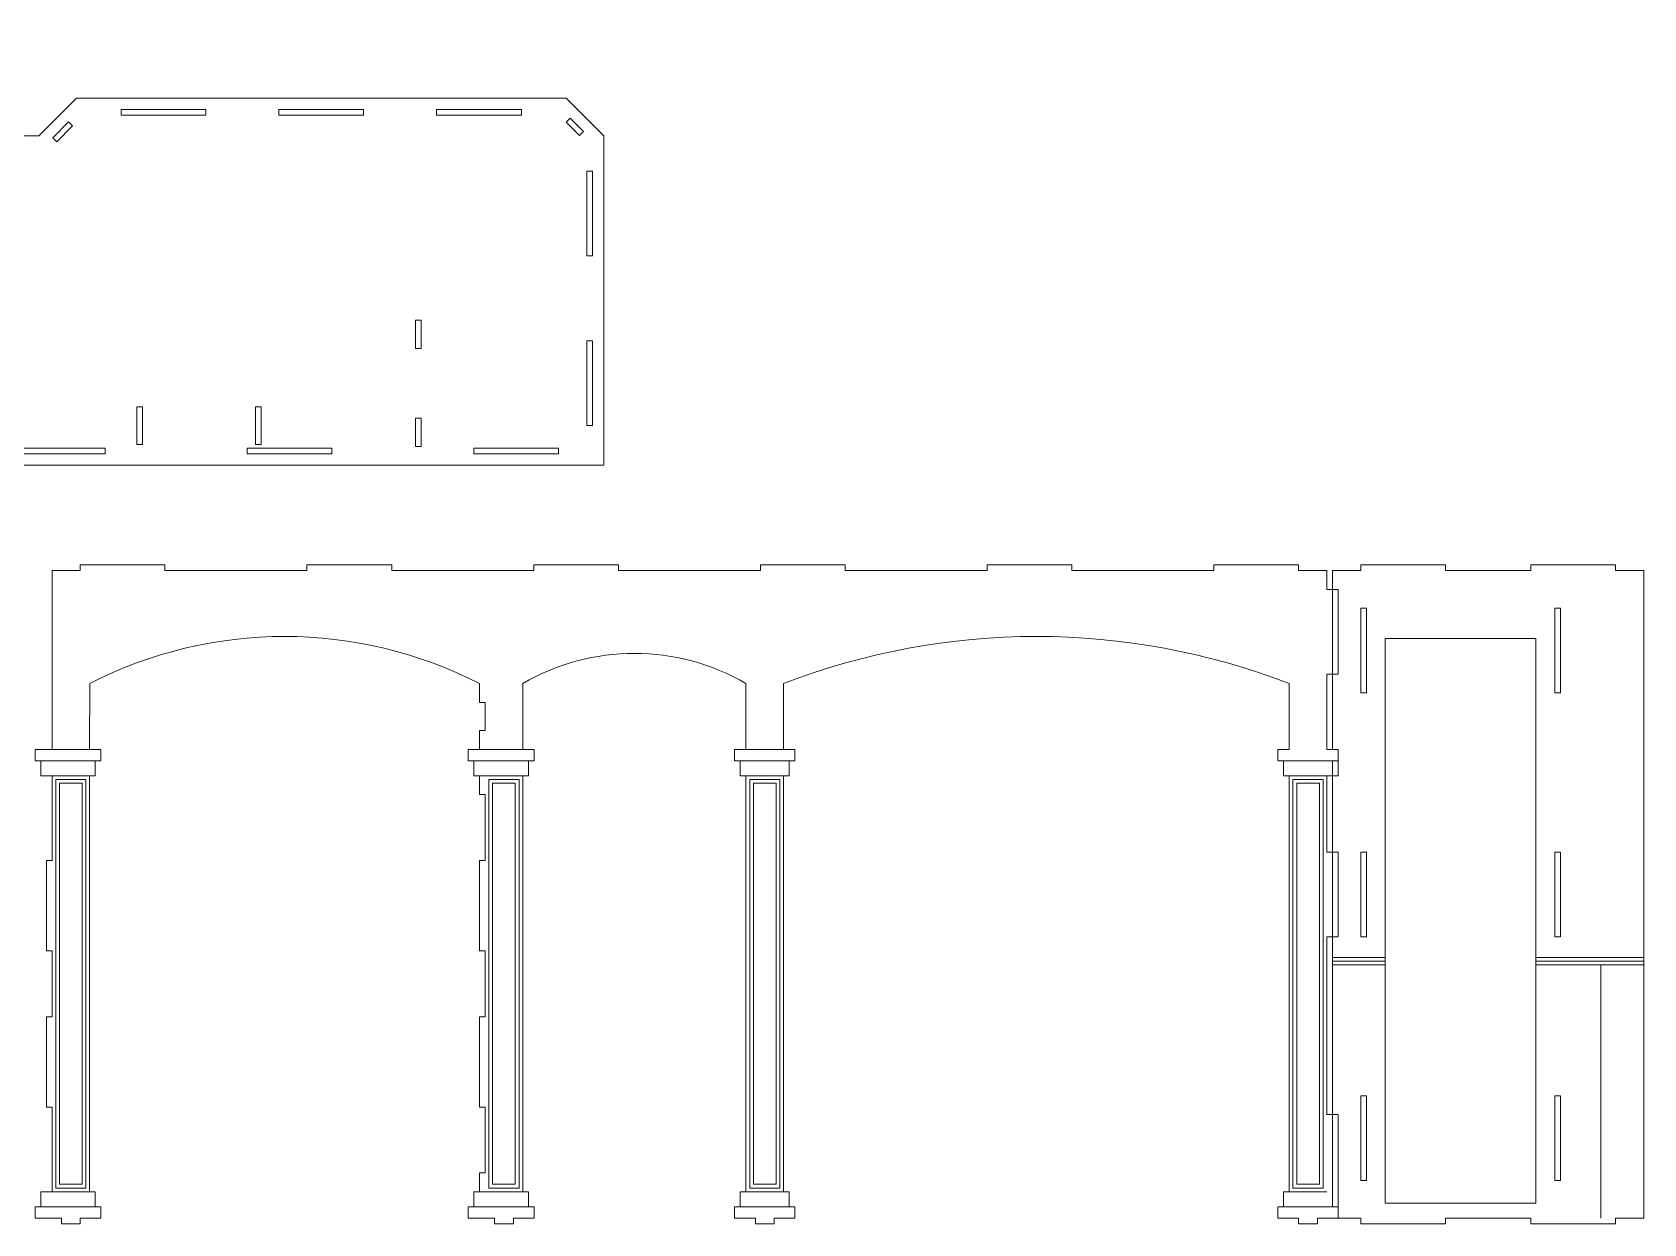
# Model space of a CAD drawing. Header units: millimetres. Extents: x -1649 to 1065, y -1734 to 2335.
# Drawn here: x 59 to 915, y -22 to 611 of the extents above; entities that cross this region are included whole.
import ezdxf

# ---------------------------------------------------------------- set-up
doc = ezdxf.new("R2010")
doc.units = ezdxf.units.MM
doc.header["$MEASUREMENT"] = 0
doc.layers.add('Camada 1', color=7, linetype='Continuous')

msp = doc.modelspace()

# ---------------------------------------------------------------- linework, layer by layer
at = {"layer": 'Camada 1', "color": 250, "lineweight": 20}
for points, knots in [([(-312.1404, 611.481), (-312.1404, 611.481), (-332.1404, 591.481), (-332.1404, 591.481), (-332.1404, 591.481), (-332.1404, 591.481), (-332.1404, 331.481), (-332.1404, 331.481), (-332.1404, 331.481), (-332.1404, 331.481), (-83.1404, 331.481), (-83.1404, 331.481), (-83.1404, 331.481), (-83.1404, 331.481), (-83.1404, 381.481), (-83.1404, 381.481), (-83.1404, 381.481), (-83.1404, 381.481), (362.8596, 381.481), (362.8596, 381.481), (362.8596, 381.481), (362.8596, 381.481), (362.8596, 556.481), (362.8596, 556.481), (362.8596, 556.481), (362.8596, 556.481), (342.8596, 576.481), (342.8596, 576.481), (342.8596, 576.481), (342.8596, 576.481), (82.8596, 576.481), (82.8596, 576.481), (82.8596, 576.481), (82.8596, 576.481), (62.8596, 556.481), (62.8596, 556.481), (62.8596, 556.481), (62.8596, 556.481), (-87.1404, 556.481), (-87.1404, 556.481), (-87.1404, 556.481), (-87.1404, 556.481), (-87.1404, 591.481), (-87.1404, 591.481), (-87.1404, 591.481), (-87.1404, 591.481), (-107.1404, 611.481), (-107.1404, 611.481), (-107.1404, 611.481), (-107.1404, 611.481), (-312.1404, 611.481), (-312.1404, 611.481)], [0, 0, 0, 0, 0.07142857, 0.07142857, 0.07142857, 0.07142857, 0.14285714, 0.14285714, 0.14285714, 0.14285714, 0.21428571, 0.21428571, 0.21428571, 0.21428571, 0.28571429, 0.28571429, 0.28571429, 0.28571429, 0.35714286, 0.35714286, 0.35714286, 0.35714286, 0.42857143, 0.42857143, 0.42857143, 0.42857143, 0.5, 0.5, 0.5, 0.5, 0.57142857, 0.57142857, 0.57142857, 0.57142857, 0.64285714, 0.64285714, 0.64285714, 0.64285714, 0.71428571, 0.71428571, 0.71428571, 0.71428571, 0.78571429, 0.78571429, 0.78571429, 0.78571429, 0.85714286, 0.85714286, 0.85714286, 0.85714286, 1, 1, 1, 1]), ([(151.5875, 567.481), (151.5875, 567.481), (106.5875, 567.481), (106.5875, 567.481), (106.5875, 567.481), (106.5875, 567.481), (106.5875, 570.481), (106.5875, 570.481), (106.5875, 570.481), (106.5875, 570.481), (151.5875, 570.481), (151.5875, 570.481), (151.5875, 570.481), (151.5875, 570.481), (151.5875, 567.481), (151.5875, 567.481)], [0, 0, 0, 0, 0.2, 0.2, 0.2, 0.2, 0.4, 0.4, 0.4, 0.4, 0.6, 0.6, 0.6, 0.6, 1, 1, 1, 1]), ([(235.3596, 567.481), (235.3596, 567.481), (190.3596, 567.481), (190.3596, 567.481), (190.3596, 567.481), (190.3596, 567.481), (190.3596, 570.481), (190.3596, 570.481), (190.3596, 570.481), (190.3596, 570.481), (235.3596, 570.481), (235.3596, 570.481), (235.3596, 570.481), (235.3596, 570.481), (235.3596, 567.481), (235.3596, 567.481)], [0, 0, 0, 0, 0.2, 0.2, 0.2, 0.2, 0.4, 0.4, 0.4, 0.4, 0.6, 0.6, 0.6, 0.6, 1, 1, 1, 1]), ([(274.1317, 567.481), (274.1317, 567.481), (274.1317, 570.481), (274.1317, 570.481), (274.1317, 570.481), (274.1317, 570.481), (319.1317, 570.481), (319.1317, 570.481), (319.1317, 570.481), (319.1317, 570.481), (319.1317, 567.481), (319.1317, 567.481), (319.1317, 567.481), (319.1317, 567.481), (274.1317, 567.481), (274.1317, 567.481)], [0, 0, 0, 0, 0.2, 0.2, 0.2, 0.2, 0.4, 0.4, 0.4, 0.4, 0.6, 0.6, 0.6, 0.6, 1, 1, 1, 1]), ([(342.9601, 563.6526), (342.9601, 563.6526), (345.0814, 565.7739), (345.0814, 565.7739), (345.0814, 565.7739), (345.0814, 565.7739), (352.1525, 558.7028), (352.1525, 558.7028), (352.1525, 558.7028), (352.1525, 558.7028), (350.0312, 556.5815), (350.0312, 556.5815), (350.0312, 556.5815), (350.0312, 556.5815), (342.9601, 563.6526), (342.9601, 563.6526)], [0, 0, 0, 0, 0.2, 0.2, 0.2, 0.2, 0.4, 0.4, 0.4, 0.4, 0.6, 0.6, 0.6, 0.6, 1, 1, 1, 1]), ([(80.8302, 561.7236), (80.8302, 561.7236), (72.3449, 553.2384), (72.3449, 553.2384), (72.3449, 553.2384), (72.3449, 553.2384), (70.2236, 555.3597), (70.2236, 555.3597), (70.2236, 555.3597), (70.2236, 555.3597), (78.7088, 563.845), (78.7088, 563.845), (78.7088, 563.845), (78.7088, 563.845), (80.8302, 561.7236), (80.8302, 561.7236)], [0, 0, 0, 0, 0.2, 0.2, 0.2, 0.2, 0.4, 0.4, 0.4, 0.4, 0.6, 0.6, 0.6, 0.6, 1, 1, 1, 1]), ([(353.8596, 492.7531), (353.8596, 492.7531), (353.8596, 537.7531), (353.8596, 537.7531), (353.8596, 537.7531), (353.8596, 537.7531), (356.8596, 537.7531), (356.8596, 537.7531), (356.8596, 537.7531), (356.8596, 537.7531), (356.8596, 492.7531), (356.8596, 492.7531), (356.8596, 492.7531), (356.8596, 492.7531), (353.8596, 492.7531), (353.8596, 492.7531)], [0, 0, 0, 0, 0.2, 0.2, 0.2, 0.2, 0.4, 0.4, 0.4, 0.4, 0.6, 0.6, 0.6, 0.6, 1, 1, 1, 1]), ([(262.8596, 458.481), (262.8596, 458.481), (265.8596, 458.481), (265.8596, 458.481), (265.8596, 458.481), (265.8596, 458.481), (265.8596, 443.481), (265.8596, 443.481), (265.8596, 443.481), (265.8596, 443.481), (262.8596, 443.481), (262.8596, 443.481), (262.8596, 443.481), (262.8596, 443.481), (262.8596, 458.481), (262.8596, 458.481)], [0, 0, 0, 0, 0.2, 0.2, 0.2, 0.2, 0.4, 0.4, 0.4, 0.4, 0.6, 0.6, 0.6, 0.6, 1, 1, 1, 1]), ([(353.8596, 447.481), (353.8596, 447.481), (356.8596, 447.481), (356.8596, 447.481), (356.8596, 447.481), (356.8596, 447.481), (356.8596, 402.481), (356.8596, 402.481), (356.8596, 402.481), (356.8596, 402.481), (353.8596, 402.481), (353.8596, 402.481), (353.8596, 402.481), (353.8596, 402.481), (353.8596, 447.481), (353.8596, 447.481)], [0, 0, 0, 0, 0.2, 0.2, 0.2, 0.2, 0.4, 0.4, 0.4, 0.4, 0.6, 0.6, 0.6, 0.6, 1, 1, 1, 1]), ([(114.8596, 412.4001), (114.8596, 412.4001), (117.8596, 412.4001), (117.8596, 412.4001), (117.8596, 412.4001), (117.8596, 412.4001), (117.8596, 392.4001), (117.8596, 392.4001), (117.8596, 392.4001), (117.8596, 392.4001), (114.8596, 392.4001), (114.8596, 392.4001), (114.8596, 392.4001), (114.8596, 392.4001), (114.8596, 412.4001), (114.8596, 412.4001)], [0, 0, 0, 0, 0.2, 0.2, 0.2, 0.2, 0.4, 0.4, 0.4, 0.4, 0.6, 0.6, 0.6, 0.6, 1, 1, 1, 1]), ([(180.8596, 412.4001), (180.8596, 412.4001), (180.8596, 392.4001), (180.8596, 392.4001), (180.8596, 392.4001), (180.8596, 392.4001), (177.8596, 392.4001), (177.8596, 392.4001), (177.8596, 392.4001), (177.8596, 392.4001), (177.8596, 412.4001), (177.8596, 412.4001), (177.8596, 412.4001), (177.8596, 412.4001), (180.8596, 412.4001), (180.8596, 412.4001)], [0, 0, 0, 0, 0.2, 0.2, 0.2, 0.2, 0.4, 0.4, 0.4, 0.4, 0.6, 0.6, 0.6, 0.6, 1, 1, 1, 1]), ([(262.8596, 406.481), (262.8596, 406.481), (265.8596, 406.481), (265.8596, 406.481), (265.8596, 406.481), (265.8596, 406.481), (265.8596, 391.481), (265.8596, 391.481), (265.8596, 391.481), (265.8596, 391.481), (262.8596, 391.481), (262.8596, 391.481), (262.8596, 391.481), (262.8596, 391.481), (262.8596, 406.481), (262.8596, 406.481)], [0, 0, 0, 0, 0.2, 0.2, 0.2, 0.2, 0.4, 0.4, 0.4, 0.4, 0.6, 0.6, 0.6, 0.6, 1, 1, 1, 1]), ([(53.0596, 390.481), (53.0596, 390.481), (98.0596, 390.481), (98.0596, 390.481), (98.0596, 390.481), (98.0596, 390.481), (98.0596, 387.481), (98.0596, 387.481), (98.0596, 387.481), (98.0596, 387.481), (53.0596, 387.481), (53.0596, 387.481), (53.0596, 387.481), (53.0596, 387.481), (53.0596, 390.481), (53.0596, 390.481)], [0, 0, 0, 0, 0.2, 0.2, 0.2, 0.2, 0.4, 0.4, 0.4, 0.4, 0.6, 0.6, 0.6, 0.6, 1, 1, 1, 1]), ([(173.4596, 390.481), (173.4596, 390.481), (218.4596, 390.481), (218.4596, 390.481), (218.4596, 390.481), (218.4596, 390.481), (218.4596, 387.481), (218.4596, 387.481), (218.4596, 387.481), (218.4596, 387.481), (173.4596, 387.481), (173.4596, 387.481), (173.4596, 387.481), (173.4596, 387.481), (173.4596, 390.481), (173.4596, 390.481)], [0, 0, 0, 0, 0.2, 0.2, 0.2, 0.2, 0.4, 0.4, 0.4, 0.4, 0.6, 0.6, 0.6, 0.6, 1, 1, 1, 1]), ([(293.8596, 390.481), (293.8596, 390.481), (338.8596, 390.481), (338.8596, 390.481), (338.8596, 390.481), (338.8596, 390.481), (338.8596, 387.481), (338.8596, 387.481), (338.8596, 387.481), (338.8596, 387.481), (293.8596, 387.481), (293.8596, 387.481), (293.8596, 387.481), (293.8596, 387.481), (293.8596, 390.481), (293.8596, 390.481)], [0, 0, 0, 0, 0.2, 0.2, 0.2, 0.2, 0.4, 0.4, 0.4, 0.4, 0.6, 0.6, 0.6, 0.6, 1, 1, 1, 1]), ([(89.8687, 265.4812), (154.8432, 298.8143), (231.8942, 298.8141), (296.8681, 265.481), (296.8681, 265.481), (296.8681, 265.481), (296.8681, 255.481), (296.8681, 255.481), (296.8681, 255.481), (296.8681, 255.481), (299.8681, 255.481), (299.8681, 255.481), (299.8681, 255.481), (299.8681, 255.481), (299.8681, 240.481), (299.8681, 240.481), (299.8681, 240.481), (299.8681, 240.481), (296.8681, 240.481), (296.8681, 240.481), (296.8681, 240.481), (296.8681, 240.481), (296.8681, 230.481), (296.8681, 230.481), (296.8681, 230.481), (296.8681, 230.481), (290.8681, 230.481), (290.8681, 230.481), (290.8681, 230.481), (290.8681, 230.481), (290.8681, 224.481), (290.8681, 224.481), (290.8681, 224.481), (290.8681, 224.481), (293.8681, 224.481), (293.8681, 224.481), (293.8681, 224.481), (293.8681, 224.481), (293.8681, 216.481), (293.8681, 216.481), (293.8681, 216.481), (293.8681, 216.481), (296.8681, 216.481), (296.8681, 216.481), (296.8681, 216.481), (296.8681, 216.481), (296.8681, 206.481), (296.8681, 206.481), (296.8681, 206.481), (296.8681, 206.481), (299.8681, 206.481), (299.8681, 206.481), (299.8681, 206.481), (299.8681, 206.481), (299.8681, 171.481), (299.8681, 171.481), (299.8681, 171.481), (299.8681, 171.481), (296.8681, 171.481), (296.8681, 171.481), (296.8681, 171.481), (296.8681, 171.481), (296.8681, 123.481), (296.8681, 123.481), (296.8681, 123.481), (296.8681, 123.481), (299.8681, 123.481), (299.8681, 123.481), (299.8681, 123.481), (299.8681, 123.481), (299.8681, 88.481), (299.8681, 88.481), (299.8681, 88.481), (299.8681, 88.481), (296.8681, 88.481), (296.8681, 88.481), (296.8681, 88.481), (296.8681, 88.481), (296.8681, 40.481), (296.8681, 40.481), (296.8681, 40.481), (296.8681, 40.481), (299.8681, 40.481), (299.8681, 40.481), (299.8681, 40.481), (299.8681, 40.481), (299.8681, 5.481), (299.8681, 5.481), (299.8681, 5.481), (299.8681, 5.481), (296.8681, 5.481), (296.8681, 5.481), (296.8681, 5.481), (296.8681, 5.481), (296.8681, -4.519), (296.8681, -4.519), (296.8681, -4.519), (296.8681, -4.519), (293.8681, -4.519), (293.8681, -4.519), (293.8681, -4.519), (293.8681, -4.519), (293.8681, -12.519), (293.8681, -12.519), (293.8681, -12.519), (293.8681, -12.519), (290.8681, -12.519), (290.8681, -12.519), (290.8681, -12.519), (290.8681, -12.519), (290.8681, -18.519), (290.8681, -18.519), (290.8681, -18.519), (290.8681, -18.519), (304.8681, -18.519), (304.8681, -18.519), (304.8681, -18.519), (304.8681, -18.519), (304.8681, -21.519), (304.8681, -21.519), (304.8681, -21.519), (304.8681, -21.519), (314.8681, -21.519), (314.8681, -21.519), (314.8681, -21.519), (314.8681, -21.519), (314.8681, -18.519), (314.8681, -18.519), (314.8681, -18.519), (314.8681, -18.519), (325.8681, -18.519), (325.8681, -18.519), (325.8681, -18.519), (325.8681, -18.519), (325.8681, -12.519), (325.8681, -12.519), (325.8681, -12.519), (325.8681, -12.519), (322.8681, -12.519), (322.8681, -12.519), (322.8681, -12.519), (322.8681, -12.519), (322.8681, -4.519), (322.8681, -4.519), (322.8681, -4.519), (322.8681, -4.519), (319.8681, -4.519), (319.8681, -4.519), (319.8681, -4.519), (319.8681, -4.519), (319.8681, 216.481), (319.8681, 216.481), (319.8681, 216.481), (319.8681, 216.481), (322.8681, 216.481), (322.8681, 216.481), (322.8681, 216.481), (322.8681, 216.481), (322.8681, 224.481), (322.8681, 224.481), (322.8681, 224.481), (322.8681, 224.481), (325.8681, 224.481), (325.8681, 224.481), (325.8681, 224.481), (325.8681, 224.481), (325.8681, 230.481), (325.8681, 230.481), (325.8681, 230.481), (325.8681, 230.481), (319.8681, 230.481), (319.8681, 230.481), (319.8681, 230.481), (319.8681, 230.481), (319.8683, 265.4811), (319.8683, 265.4811), (319.8683, 265.4811), (356.4881, 286.8143), (401.7487, 286.8142), (438.3681, 265.481), (438.3681, 265.481), (438.3681, 265.481), (438.3681, 230.481), (438.3681, 230.481), (438.3681, 230.481), (438.3681, 230.481), (432.3681, 230.481), (432.3681, 230.481), (432.3681, 230.481), (432.3681, 230.481), (432.3681, 224.481), (432.3681, 224.481), (432.3681, 224.481), (432.3681, 224.481), (435.3681, 224.481), (435.3681, 224.481), (435.3681, 224.481), (435.3681, 224.481), (435.3681, 216.481), (435.3681, 216.481), (435.3681, 216.481), (435.3681, 216.481), (438.3681, 216.481), (438.3681, 216.481), (438.3681, 216.481), (438.3681, 216.481), (438.3681, -4.519), (438.3681, -4.519), (438.3681, -4.519), (438.3681, -4.519), (435.3681, -4.519), (435.3681, -4.519), (435.3681, -4.519), (435.3681, -4.519), (435.3681, -12.519), (435.3681, -12.519), (435.3681, -12.519), (435.3681, -12.519), (432.3681, -12.519), (432.3681, -12.519), (432.3681, -12.519), (432.3681, -12.519), (432.3681, -18.519), (432.3681, -18.519), (432.3681, -18.519), (432.3681, -18.519), (443.3681, -18.519), (443.3681, -18.519), (443.3681, -18.519), (443.3681, -18.519), (443.3681, -21.519), (443.3681, -21.519), (443.3681, -21.519), (443.3681, -21.519), (453.3681, -21.519), (453.3681, -21.519), (453.3681, -21.519), (453.3681, -21.519), (453.3681, -18.519), (453.3681, -18.519), (453.3681, -18.519), (453.3681, -18.519), (464.3681, -18.519), (464.3681, -18.519), (464.3681, -18.519), (464.3681, -18.519), (464.3681, -12.519), (464.3681, -12.519), (464.3681, -12.519), (464.3681, -12.519), (461.3681, -12.519), (461.3681, -12.519), (461.3681, -12.519), (461.3681, -12.519), (461.3681, -4.519), (461.3681, -4.519), (461.3681, -4.519), (461.3681, -4.519), (458.3681, -4.519), (458.3681, -4.519), (458.3681, -4.519), (458.3681, -4.519), (458.3681, 216.481), (458.3681, 216.481), (458.3681, 216.481), (458.3681, 216.481), (461.3681, 216.481), (461.3681, 216.481), (461.3681, 216.481), (461.3681, 216.481), (461.3681, 224.481), (461.3681, 224.481), (461.3681, 224.481), (461.3681, 224.481), (464.3681, 224.481), (464.3681, 224.481), (464.3681, 224.481), (464.3681, 224.481), (464.3681, 230.481), (464.3681, 230.481), (464.3681, 230.481), (464.3681, 230.481), (458.3681, 230.481), (458.3681, 230.481), (458.3681, 230.481), (458.3681, 230.481), (458.369, 265.4813), (458.369, 265.4813), (458.369, 265.4813), (544.7658, 298.8143), (640.4724, 298.8141), (726.8681, 265.481), (726.8681, 265.481), (726.8681, 265.481), (726.8681, 230.481), (726.8681, 230.481), (726.8681, 230.481), (726.8681, 230.481), (720.8681, 230.481), (720.8681, 230.481), (720.8681, 230.481), (720.8681, 230.481), (720.8681, 224.481), (720.8681, 224.481), (720.8681, 224.481), (720.8681, 224.481), (723.8681, 224.481), (723.8681, 224.481), (723.8681, 224.481), (723.8681, 224.481), (723.8681, 216.481), (723.8681, 216.481), (723.8681, 216.481), (723.8681, 216.481), (726.8681, 216.481), (726.8681, 216.481), (726.8681, 216.481), (726.8681, 216.481), (726.8681, -4.519), (726.8681, -4.519), (726.8681, -4.519), (726.8681, -4.519), (723.8681, -4.519), (723.8681, -4.519), (723.8681, -4.519), (723.8681, -4.519), (723.8681, -12.519), (723.8681, -12.519), (723.8681, -12.519), (723.8681, -12.519), (720.8681, -12.519), (720.8681, -12.519), (720.8681, -12.519), (720.8681, -12.519), (720.8681, -18.519), (720.8681, -18.519), (720.8681, -18.519), (720.8681, -18.519), (731.8681, -18.519), (731.8681, -18.519), (731.8681, -18.519), (731.8681, -18.519), (731.8681, -21.519), (731.8681, -21.519), (731.8681, -21.519), (731.8681, -21.519), (741.8681, -21.519), (741.8681, -21.519), (741.8681, -21.519), (741.8681, -21.519), (741.8681, -18.519), (741.8681, -18.519), (741.8681, -18.519), (741.8681, -18.519), (752.8681, -18.519), (752.8681, -18.519), (752.8681, -18.519), (752.8681, -18.519), (752.8681, -12.519), (752.8681, -12.519), (752.8681, -12.519), (752.8681, -12.519), (749.8681, -12.519), (749.8681, -12.519), (749.8681, -12.519), (749.8681, -12.519), (749.8681, -4.519), (749.8681, -4.519), (749.8681, -4.519), (749.8681, -4.519), (749.8681, 36.481), (749.8681, 36.481), (749.8681, 36.481), (749.8681, 36.481), (746.8681, 36.481), (746.8681, 36.481), (746.8681, 36.481), (746.8681, 36.481), (746.8681, 130.981), (746.8681, 130.981), (746.8681, 130.981), (746.8681, 130.981), (749.8681, 130.981), (749.8681, 130.981), (749.8681, 130.981), (749.8681, 130.981), (749.8681, 175.981), (749.8681, 175.981), (749.8681, 175.981), (749.8681, 175.981), (746.8681, 175.981), (746.8681, 175.981), (746.8681, 175.981), (746.8681, 175.981), (746.8681, 216.481), (746.8681, 216.481), (746.8681, 216.481), (746.8681, 216.481), (749.8681, 216.481), (749.8681, 216.481), (749.8681, 216.481), (749.8681, 216.481), (749.8681, 224.481), (749.8681, 224.481), (749.8681, 224.481), (749.8681, 224.481), (752.8681, 224.481), (752.8681, 224.481), (752.8681, 224.481), (752.8681, 224.481), (752.8681, 230.481), (752.8681, 230.481), (752.8681, 230.481), (752.8681, 230.481), (746.8681, 230.481), (746.8681, 230.481), (746.8681, 230.481), (746.8681, 230.481), (746.8681, 270.481), (746.8681, 270.481), (746.8681, 270.481), (746.8681, 270.481), (749.8681, 270.481), (749.8681, 270.481), (749.8681, 270.481), (749.8681, 270.481), (749.8681, 315.481), (749.8681, 315.481), (749.8681, 315.481), (749.8681, 315.481), (746.8681, 315.481), (746.8681, 315.481), (746.8681, 315.481), (746.8681, 315.481), (746.8681, 325.481), (746.8681, 325.481), (746.8681, 325.481), (746.8681, 325.481), (731.8681, 325.481), (731.8681, 325.481), (731.8681, 325.481), (731.8681, 325.481), (731.8681, 328.481), (731.8681, 328.481), (731.8681, 328.481), (731.8681, 328.481), (686.8681, 328.481), (686.8681, 328.481), (686.8681, 328.481), (686.8681, 328.481), (686.8681, 325.481), (686.8681, 325.481), (686.8681, 325.481), (686.8681, 325.481), (611.4681, 325.481), (611.4681, 325.481), (611.4681, 325.481), (611.4681, 325.481), (611.4681, 328.481), (611.4681, 328.481), (611.4681, 328.481), (611.4681, 328.481), (566.4681, 328.481), (566.4681, 328.481), (566.4681, 328.481), (566.4681, 328.481), (566.4681, 325.481), (566.4681, 325.481), (566.4681, 325.481), (566.4681, 325.481), (491.0681, 325.481), (491.0681, 325.481), (491.0681, 325.481), (491.0681, 325.481), (491.0681, 328.481), (491.0681, 328.481), (491.0681, 328.481), (491.0681, 328.481), (446.0681, 328.481), (446.0681, 328.481), (446.0681, 328.481), (446.0681, 328.481), (446.0681, 325.481), (446.0681, 325.481), (446.0681, 325.481), (446.0681, 325.481), (370.6681, 325.481), (370.6681, 325.481), (370.6681, 325.481), (370.6681, 325.481), (370.6681, 328.481), (370.6681, 328.481), (370.6681, 328.481), (370.6681, 328.481), (325.6681, 328.481), (325.6681, 328.481), (325.6681, 328.481), (325.6681, 328.481), (325.6681, 325.481), (325.6681, 325.481), (325.6681, 325.481), (325.6681, 325.481), (250.2681, 325.481), (250.2681, 325.481), (250.2681, 325.481), (250.2681, 325.481), (250.2681, 328.481), (250.2681, 328.481), (250.2681, 328.481), (250.2681, 328.481), (205.2681, 328.481), (205.2681, 328.481), (205.2681, 328.481), (205.2681, 328.481), (205.2681, 325.481), (205.2681, 325.481), (205.2681, 325.481), (205.2681, 325.481), (129.8681, 325.481), (129.8681, 325.481), (129.8681, 325.481), (129.8681, 325.481), (129.8681, 328.481), (129.8681, 328.481), (129.8681, 328.481), (129.8681, 328.481), (84.8681, 328.481), (84.8681, 328.481), (84.8681, 328.481), (84.8681, 328.481), (84.8681, 325.481), (84.8681, 325.481), (84.8681, 325.481), (84.8681, 325.481), (69.8681, 325.481), (69.8681, 325.481), (69.8681, 325.481), (69.8681, 325.481), (69.8681, 230.481), (69.8681, 230.481), (69.8681, 230.481), (69.8681, 230.481), (60.8681, 230.481), (60.8681, 230.481), (60.8681, 230.481), (60.8681, 230.481), (60.8681, 224.481), (60.8681, 224.481), (60.8681, 224.481), (60.8681, 224.481), (63.8681, 224.481), (63.8681, 224.481), (63.8681, 224.481), (63.8681, 224.481), (63.8681, 216.481), (63.8681, 216.481), (63.8681, 216.481), (63.8681, 216.481), (69.8681, 216.481), (69.8681, 216.481), (69.8681, 216.481), (69.8681, 216.481), (69.8681, 171.481), (69.8681, 171.481), (69.8681, 171.481), (69.8681, 171.481), (66.8681, 171.481), (66.8681, 171.481), (66.8681, 171.481), (66.8681, 171.481), (66.8681, 123.481), (66.8681, 123.481), (66.8681, 123.481), (66.8681, 123.481), (69.8681, 123.481), (69.8681, 123.481), (69.8681, 123.481), (69.8681, 123.481), (69.8681, 88.481), (69.8681, 88.481), (69.8681, 88.481), (69.8681, 88.481), (66.8681, 88.481), (66.8681, 88.481), (66.8681, 88.481), (66.8681, 88.481), (66.8681, 40.481), (66.8681, 40.481), (66.8681, 40.481), (66.8681, 40.481), (69.8681, 40.481), (69.8681, 40.481), (69.8681, 40.481), (69.8681, 40.481), (69.8681, -4.519), (69.8681, -4.519), (69.8681, -4.519), (69.8681, -4.519), (63.8681, -4.519), (63.8681, -4.519), (63.8681, -4.519), (63.8681, -4.519), (63.8681, -12.519), (63.8681, -12.519), (63.8681, -12.519), (63.8681, -12.519), (60.8681, -12.519), (60.8681, -12.519), (60.8681, -12.519), (60.8681, -12.519), (60.8681, -18.519), (60.8681, -18.519), (60.8681, -18.519), (60.8681, -18.519), (74.8681, -18.519), (74.8681, -18.519), (74.8681, -18.519), (74.8681, -18.519), (74.8681, -21.519), (74.8681, -21.519), (74.8681, -21.519), (74.8681, -21.519), (84.8681, -21.519), (84.8681, -21.519), (84.8681, -21.519), (84.8681, -21.519), (84.8681, -18.519), (84.8681, -18.519), (84.8681, -18.519), (84.8681, -18.519), (95.8681, -18.519), (95.8681, -18.519), (95.8681, -18.519), (95.8681, -18.519), (95.8681, -12.519), (95.8681, -12.519), (95.8681, -12.519), (95.8681, -12.519), (92.8681, -12.519), (92.8681, -12.519), (92.8681, -12.519), (92.8681, -12.519), (92.8681, -4.519), (92.8681, -4.519), (92.8681, -4.519), (92.8681, -4.519), (89.8681, -4.519), (89.8681, -4.519), (89.8681, -4.519), (89.8681, -4.519), (89.8681, 216.481), (89.8681, 216.481), (89.8681, 216.481), (89.8681, 216.481), (92.8681, 216.481), (92.8681, 216.481), (92.8681, 216.481), (92.8681, 216.481), (92.8681, 224.481), (92.8681, 224.481), (92.8681, 224.481), (92.8681, 224.481), (95.8681, 224.481), (95.8681, 224.481), (95.8681, 224.481), (95.8681, 224.481), (95.8681, 230.481), (95.8681, 230.481), (95.8681, 230.481), (95.8681, 230.481), (89.8681, 230.481), (89.8681, 230.481), (89.8681, 230.481), (89.8681, 230.481), (89.8687, 265.4812), (89.8687, 265.4812)], [0, 0, 0, 0, 0.00588235, 0.00588235, 0.00588235, 0.00588235, 0.01176471, 0.01176471, 0.01176471, 0.01176471, 0.01764706, 0.01764706, 0.01764706, 0.01764706, 0.02352941, 0.02352941, 0.02352941, 0.02352941, 0.02941176, 0.02941176, 0.02941176, 0.02941176, 0.03529412, 0.03529412, 0.03529412, 0.03529412, 0.04117647, 0.04117647, 0.04117647, 0.04117647, 0.04705882, 0.04705882, 0.04705882, 0.04705882, 0.05294118, 0.05294118, 0.05294118, 0.05294118, 0.05882353, 0.05882353, 0.05882353, 0.05882353, 0.06470588, 0.06470588, 0.06470588, 0.06470588, 0.07058824, 0.07058824, 0.07058824, 0.07058824, 0.07647059, 0.07647059, 0.07647059, 0.07647059, 0.08235294, 0.08235294, 0.08235294, 0.08235294, 0.08823529, 0.08823529, 0.08823529, 0.08823529, 0.09411765, 0.09411765, 0.09411765, 0.09411765, 0.1, 0.1, 0.1, 0.1, 0.10588235, 0.10588235, 0.10588235, 0.10588235, 0.11176471, 0.11176471, 0.11176471, 0.11176471, 0.11764706, 0.11764706, 0.11764706, 0.11764706, 0.12352941, 0.12352941, 0.12352941, 0.12352941, 0.12941176, 0.12941176, 0.12941176, 0.12941176, 0.13529412, 0.13529412, 0.13529412, 0.13529412, 0.14117647, 0.14117647, 0.14117647, 0.14117647, 0.14705882, 0.14705882, 0.14705882, 0.14705882, 0.15294118, 0.15294118, 0.15294118, 0.15294118, 0.15882353, 0.15882353, 0.15882353, 0.15882353, 0.16470588, 0.16470588, 0.16470588, 0.16470588, 0.17058824, 0.17058824, 0.17058824, 0.17058824, 0.17647059, 0.17647059, 0.17647059, 0.17647059, 0.18235294, 0.18235294, 0.18235294, 0.18235294, 0.18823529, 0.18823529, 0.18823529, 0.18823529, 0.19411765, 0.19411765, 0.19411765, 0.19411765, 0.2, 0.2, 0.2, 0.2, 0.20588235, 0.20588235, 0.20588235, 0.20588235, 0.21176471, 0.21176471, 0.21176471, 0.21176471, 0.21764706, 0.21764706, 0.21764706, 0.21764706, 0.22352941, 0.22352941, 0.22352941, 0.22352941, 0.22941176, 0.22941176, 0.22941176, 0.22941176, 0.23529412, 0.23529412, 0.23529412, 0.23529412, 0.24117647, 0.24117647, 0.24117647, 0.24117647, 0.24705882, 0.24705882, 0.24705882, 0.24705882, 0.25294118, 0.25294118, 0.25294118, 0.25294118, 0.25882353, 0.25882353, 0.25882353, 0.25882353, 0.26470588, 0.26470588, 0.26470588, 0.26470588, 0.27058824, 0.27058824, 0.27058824, 0.27058824, 0.27647059, 0.27647059, 0.27647059, 0.27647059, 0.28235294, 0.28235294, 0.28235294, 0.28235294, 0.28823529, 0.28823529, 0.28823529, 0.28823529, 0.29411765, 0.29411765, 0.29411765, 0.29411765, 0.3, 0.3, 0.3, 0.3, 0.30588235, 0.30588235, 0.30588235, 0.30588235, 0.31176471, 0.31176471, 0.31176471, 0.31176471, 0.31764706, 0.31764706, 0.31764706, 0.31764706, 0.32352941, 0.32352941, 0.32352941, 0.32352941, 0.32941176, 0.32941176, 0.32941176, 0.32941176, 0.33529412, 0.33529412, 0.33529412, 0.33529412, 0.34117647, 0.34117647, 0.34117647, 0.34117647, 0.34705882, 0.34705882, 0.34705882, 0.34705882, 0.35294118, 0.35294118, 0.35294118, 0.35294118, 0.35882353, 0.35882353, 0.35882353, 0.35882353, 0.36470588, 0.36470588, 0.36470588, 0.36470588, 0.37058824, 0.37058824, 0.37058824, 0.37058824, 0.37647059, 0.37647059, 0.37647059, 0.37647059, 0.38235294, 0.38235294, 0.38235294, 0.38235294, 0.38823529, 0.38823529, 0.38823529, 0.38823529, 0.39411765, 0.39411765, 0.39411765, 0.39411765, 0.4, 0.4, 0.4, 0.4, 0.40588235, 0.40588235, 0.40588235, 0.40588235, 0.41176471, 0.41176471, 0.41176471, 0.41176471, 0.41764706, 0.41764706, 0.41764706, 0.41764706, 0.42352941, 0.42352941, 0.42352941, 0.42352941, 0.42941176, 0.42941176, 0.42941176, 0.42941176, 0.43529412, 0.43529412, 0.43529412, 0.43529412, 0.44117647, 0.44117647, 0.44117647, 0.44117647, 0.44705882, 0.44705882, 0.44705882, 0.44705882, 0.45294118, 0.45294118, 0.45294118, 0.45294118, 0.45882353, 0.45882353, 0.45882353, 0.45882353, 0.46470588, 0.46470588, 0.46470588, 0.46470588, 0.47058824, 0.47058824, 0.47058824, 0.47058824, 0.47647059, 0.47647059, 0.47647059, 0.47647059, 0.48235294, 0.48235294, 0.48235294, 0.48235294, 0.48823529, 0.48823529, 0.48823529, 0.48823529, 0.49411765, 0.49411765, 0.49411765, 0.49411765, 0.5, 0.5, 0.5, 0.5, 0.50588235, 0.50588235, 0.50588235, 0.50588235, 0.51176471, 0.51176471, 0.51176471, 0.51176471, 0.51764706, 0.51764706, 0.51764706, 0.51764706, 0.52352941, 0.52352941, 0.52352941, 0.52352941, 0.52941176, 0.52941176, 0.52941176, 0.52941176, 0.53529412, 0.53529412, 0.53529412, 0.53529412, 0.54117647, 0.54117647, 0.54117647, 0.54117647, 0.54705882, 0.54705882, 0.54705882, 0.54705882, 0.55294118, 0.55294118, 0.55294118, 0.55294118, 0.55882353, 0.55882353, 0.55882353, 0.55882353, 0.56470588, 0.56470588, 0.56470588, 0.56470588, 0.57058824, 0.57058824, 0.57058824, 0.57058824, 0.57647059, 0.57647059, 0.57647059, 0.57647059, 0.58235294, 0.58235294, 0.58235294, 0.58235294, 0.58823529, 0.58823529, 0.58823529, 0.58823529, 0.59411765, 0.59411765, 0.59411765, 0.59411765, 0.6, 0.6, 0.6, 0.6, 0.60588235, 0.60588235, 0.60588235, 0.60588235, 0.61176471, 0.61176471, 0.61176471, 0.61176471, 0.61764706, 0.61764706, 0.61764706, 0.61764706, 0.62352941, 0.62352941, 0.62352941, 0.62352941, 0.62941176, 0.62941176, 0.62941176, 0.62941176, 0.63529412, 0.63529412, 0.63529412, 0.63529412, 0.64117647, 0.64117647, 0.64117647, 0.64117647, 0.64705882, 0.64705882, 0.64705882, 0.64705882, 0.65294118, 0.65294118, 0.65294118, 0.65294118, 0.65882353, 0.65882353, 0.65882353, 0.65882353, 0.66470588, 0.66470588, 0.66470588, 0.66470588, 0.67058824, 0.67058824, 0.67058824, 0.67058824, 0.67647059, 0.67647059, 0.67647059, 0.67647059, 0.68235294, 0.68235294, 0.68235294, 0.68235294, 0.68823529, 0.68823529, 0.68823529, 0.68823529, 0.69411765, 0.69411765, 0.69411765, 0.69411765, 0.7, 0.7, 0.7, 0.7, 0.70588235, 0.70588235, 0.70588235, 0.70588235, 0.71176471, 0.71176471, 0.71176471, 0.71176471, 0.71764706, 0.71764706, 0.71764706, 0.71764706, 0.72352941, 0.72352941, 0.72352941, 0.72352941, 0.72941176, 0.72941176, 0.72941176, 0.72941176, 0.73529412, 0.73529412, 0.73529412, 0.73529412, 0.74117647, 0.74117647, 0.74117647, 0.74117647, 0.74705882, 0.74705882, 0.74705882, 0.74705882, 0.75294118, 0.75294118, 0.75294118, 0.75294118, 0.75882353, 0.75882353, 0.75882353, 0.75882353, 0.76470588, 0.76470588, 0.76470588, 0.76470588, 0.77058824, 0.77058824, 0.77058824, 0.77058824, 0.77647059, 0.77647059, 0.77647059, 0.77647059, 0.78235294, 0.78235294, 0.78235294, 0.78235294, 0.78823529, 0.78823529, 0.78823529, 0.78823529, 0.79411765, 0.79411765, 0.79411765, 0.79411765, 0.8, 0.8, 0.8, 0.8, 0.80588235, 0.80588235, 0.80588235, 0.80588235, 0.81176471, 0.81176471, 0.81176471, 0.81176471, 0.81764706, 0.81764706, 0.81764706, 0.81764706, 0.82352941, 0.82352941, 0.82352941, 0.82352941, 0.82941176, 0.82941176, 0.82941176, 0.82941176, 0.83529412, 0.83529412, 0.83529412, 0.83529412, 0.84117647, 0.84117647, 0.84117647, 0.84117647, 0.84705882, 0.84705882, 0.84705882, 0.84705882, 0.85294118, 0.85294118, 0.85294118, 0.85294118, 0.85882353, 0.85882353, 0.85882353, 0.85882353, 0.86470588, 0.86470588, 0.86470588, 0.86470588, 0.87058824, 0.87058824, 0.87058824, 0.87058824, 0.87647059, 0.87647059, 0.87647059, 0.87647059, 0.88235294, 0.88235294, 0.88235294, 0.88235294, 0.88823529, 0.88823529, 0.88823529, 0.88823529, 0.89411765, 0.89411765, 0.89411765, 0.89411765, 0.9, 0.9, 0.9, 0.9, 0.90588235, 0.90588235, 0.90588235, 0.90588235, 0.91176471, 0.91176471, 0.91176471, 0.91176471, 0.91764706, 0.91764706, 0.91764706, 0.91764706, 0.92352941, 0.92352941, 0.92352941, 0.92352941, 0.92941176, 0.92941176, 0.92941176, 0.92941176, 0.93529412, 0.93529412, 0.93529412, 0.93529412, 0.94117647, 0.94117647, 0.94117647, 0.94117647, 0.94705882, 0.94705882, 0.94705882, 0.94705882, 0.95294118, 0.95294118, 0.95294118, 0.95294118, 0.95882353, 0.95882353, 0.95882353, 0.95882353, 0.96470588, 0.96470588, 0.96470588, 0.96470588, 0.97058824, 0.97058824, 0.97058824, 0.97058824, 0.97647059, 0.97647059, 0.97647059, 0.97647059, 0.98235294, 0.98235294, 0.98235294, 0.98235294, 0.98823529, 0.98823529, 0.98823529, 0.98823529, 1, 1, 1, 1]), ([(752.8681, 270.481), (752.8681, 270.481), (749.8681, 270.481), (749.8681, 270.481), (749.8681, 270.481), (749.8681, 270.481), (749.8681, 230.481), (749.8681, 230.481), (749.8681, 230.481), (749.8681, 230.481), (752.8681, 230.481), (752.8681, 230.481), (752.8681, 230.481), (752.8681, 230.481), (752.8681, 216.481), (752.8681, 216.481), (752.8681, 216.481), (752.8681, 216.481), (749.8681, 216.481), (749.8681, 216.481), (749.8681, 216.481), (749.8681, 216.481), (749.8681, 175.981), (749.8681, 175.981), (749.8681, 175.981), (749.8681, 175.981), (752.8681, 175.981), (752.8681, 175.981), (752.8681, 175.981), (752.8681, 175.981), (752.8681, 130.981), (752.8681, 130.981), (752.8681, 130.981), (752.8681, 130.981), (749.8681, 130.981), (749.8681, 130.981), (749.8681, 130.981), (749.8681, 130.981), (749.8681, 36.481), (749.8681, 36.481), (749.8681, 36.481), (749.8681, 36.481), (752.8681, 36.481), (752.8681, 36.481), (752.8681, 36.481), (752.8681, 36.481), (752.8681, -18.519), (752.8681, -18.519), (752.8681, -18.519), (752.8681, -18.519), (764.8681, -18.519), (764.8681, -18.519), (764.8681, -18.519), (764.8681, -18.519), (764.8681, -21.519), (764.8681, -21.519), (764.8681, -21.519), (764.8681, -21.519), (809.8681, -21.519), (809.8681, -21.519), (809.8681, -21.519), (809.8681, -21.519), (809.8681, -18.519), (809.8681, -18.519), (809.8681, -18.519), (809.8681, -18.519), (855.1401, -18.519), (855.1401, -18.519), (855.1401, -18.519), (855.1401, -18.519), (855.1401, -21.519), (855.1401, -21.519), (855.1401, -21.519), (855.1401, -21.519), (900.1401, -21.519), (900.1401, -21.519), (900.1401, -21.519), (900.1401, -21.519), (900.1401, -18.519), (900.1401, -18.519), (900.1401, -18.519), (900.1401, -18.519), (915.1401, -18.519), (915.1401, -18.519), (915.1401, -18.519), (915.1401, -18.519), (915.1401, 325.481), (915.1401, 325.481), (915.1401, 325.481), (915.1401, 325.481), (900.1401, 325.481), (900.1401, 325.481), (900.1401, 325.481), (900.1401, 325.481), (900.1401, 328.481), (900.1401, 328.481), (900.1401, 328.481), (900.1401, 328.481), (855.1401, 328.481), (855.1401, 328.481), (855.1401, 328.481), (855.1401, 328.481), (855.1401, 325.481), (855.1401, 325.481), (855.1401, 325.481), (855.1401, 325.481), (809.8681, 325.481), (809.8681, 325.481), (809.8681, 325.481), (809.8681, 325.481), (809.8681, 328.481), (809.8681, 328.481), (809.8681, 328.481), (809.8681, 328.481), (764.8681, 328.481), (764.8681, 328.481), (764.8681, 328.481), (764.8681, 328.481), (764.8681, 325.481), (764.8681, 325.481), (764.8681, 325.481), (764.8681, 325.481), (749.8681, 325.481), (749.8681, 325.481), (749.8681, 325.481), (749.8681, 325.481), (749.8681, 315.481), (749.8681, 315.481), (749.8681, 315.481), (749.8681, 315.481), (752.8681, 315.481), (752.8681, 315.481), (752.8681, 315.481), (752.8681, 315.481), (752.8681, 270.481), (752.8681, 270.481)], [0, 0, 0, 0, 0.02857143, 0.02857143, 0.02857143, 0.02857143, 0.05714286, 0.05714286, 0.05714286, 0.05714286, 0.08571429, 0.08571429, 0.08571429, 0.08571429, 0.11428571, 0.11428571, 0.11428571, 0.11428571, 0.14285714, 0.14285714, 0.14285714, 0.14285714, 0.17142857, 0.17142857, 0.17142857, 0.17142857, 0.2, 0.2, 0.2, 0.2, 0.22857143, 0.22857143, 0.22857143, 0.22857143, 0.25714286, 0.25714286, 0.25714286, 0.25714286, 0.28571429, 0.28571429, 0.28571429, 0.28571429, 0.31428571, 0.31428571, 0.31428571, 0.31428571, 0.34285714, 0.34285714, 0.34285714, 0.34285714, 0.37142857, 0.37142857, 0.37142857, 0.37142857, 0.4, 0.4, 0.4, 0.4, 0.42857143, 0.42857143, 0.42857143, 0.42857143, 0.45714286, 0.45714286, 0.45714286, 0.45714286, 0.48571429, 0.48571429, 0.48571429, 0.48571429, 0.51428571, 0.51428571, 0.51428571, 0.51428571, 0.54285714, 0.54285714, 0.54285714, 0.54285714, 0.57142857, 0.57142857, 0.57142857, 0.57142857, 0.6, 0.6, 0.6, 0.6, 0.62857143, 0.62857143, 0.62857143, 0.62857143, 0.65714286, 0.65714286, 0.65714286, 0.65714286, 0.68571429, 0.68571429, 0.68571429, 0.68571429, 0.71428571, 0.71428571, 0.71428571, 0.71428571, 0.74285714, 0.74285714, 0.74285714, 0.74285714, 0.77142857, 0.77142857, 0.77142857, 0.77142857, 0.8, 0.8, 0.8, 0.8, 0.82857143, 0.82857143, 0.82857143, 0.82857143, 0.85714286, 0.85714286, 0.85714286, 0.85714286, 0.88571429, 0.88571429, 0.88571429, 0.88571429, 0.91428571, 0.91428571, 0.91428571, 0.91428571, 0.94285714, 0.94285714, 0.94285714, 0.94285714, 1, 1, 1, 1]), ([(767.8681, 305.481), (767.8681, 305.481), (767.8681, 260.481), (767.8681, 260.481), (767.8681, 260.481), (767.8681, 260.481), (764.8681, 260.481), (764.8681, 260.481), (764.8681, 260.481), (764.8681, 260.481), (764.8681, 305.481), (764.8681, 305.481), (764.8681, 305.481), (764.8681, 305.481), (767.8681, 305.481), (767.8681, 305.481)], [0, 0, 0, 0, 0.2, 0.2, 0.2, 0.2, 0.4, 0.4, 0.4, 0.4, 0.6, 0.6, 0.6, 0.6, 1, 1, 1, 1]), ([(870.8681, 260.481), (870.8681, 260.481), (867.8681, 260.481), (867.8681, 260.481), (867.8681, 260.481), (867.8681, 260.481), (867.8681, 305.481), (867.8681, 305.481), (867.8681, 305.481), (867.8681, 305.481), (870.8681, 305.481), (870.8681, 305.481), (870.8681, 305.481), (870.8681, 305.481), (870.8681, 260.481), (870.8681, 260.481)], [0, 0, 0, 0, 0.2, 0.2, 0.2, 0.2, 0.4, 0.4, 0.4, 0.4, 0.6, 0.6, 0.6, 0.6, 1, 1, 1, 1]), ([(857.8681, 289.481), (857.8681, 289.481), (857.8681, -10.519), (857.8681, -10.519), (857.8681, -10.519), (857.8681, -10.519), (777.8681, -10.519), (777.8681, -10.519), (777.8681, -10.519), (777.8681, -10.519), (777.8681, 289.481), (777.8681, 289.481), (777.8681, 289.481), (777.8681, 289.481), (857.8681, 289.481), (857.8681, 289.481)], [0, 0, 0, 0, 0.2, 0.2, 0.2, 0.2, 0.4, 0.4, 0.4, 0.4, 0.6, 0.6, 0.6, 0.6, 1, 1, 1, 1]), ([(767.8681, 175.981), (767.8681, 175.981), (767.8681, 130.981), (767.8681, 130.981), (767.8681, 130.981), (767.8681, 130.981), (764.8681, 130.981), (764.8681, 130.981), (764.8681, 130.981), (764.8681, 130.981), (764.8681, 175.981), (764.8681, 175.981), (764.8681, 175.981), (764.8681, 175.981), (767.8681, 175.981), (767.8681, 175.981)], [0, 0, 0, 0, 0.2, 0.2, 0.2, 0.2, 0.4, 0.4, 0.4, 0.4, 0.6, 0.6, 0.6, 0.6, 1, 1, 1, 1]), ([(870.8681, 175.981), (870.8681, 175.981), (870.8681, 130.981), (870.8681, 130.981), (870.8681, 130.981), (870.8681, 130.981), (867.8681, 130.981), (867.8681, 130.981), (867.8681, 130.981), (867.8681, 130.981), (867.8681, 175.981), (867.8681, 175.981), (867.8681, 175.981), (867.8681, 175.981), (870.8681, 175.981), (870.8681, 175.981)], [0, 0, 0, 0, 0.2, 0.2, 0.2, 0.2, 0.4, 0.4, 0.4, 0.4, 0.6, 0.6, 0.6, 0.6, 1, 1, 1, 1]), ([(767.8681, 46.481), (767.8681, 46.481), (767.8681, 1.481), (767.8681, 1.481), (767.8681, 1.481), (767.8681, 1.481), (764.8681, 1.481), (764.8681, 1.481), (764.8681, 1.481), (764.8681, 1.481), (764.8681, 46.481), (764.8681, 46.481), (764.8681, 46.481), (764.8681, 46.481), (767.8681, 46.481), (767.8681, 46.481)], [0, 0, 0, 0, 0.2, 0.2, 0.2, 0.2, 0.4, 0.4, 0.4, 0.4, 0.6, 0.6, 0.6, 0.6, 1, 1, 1, 1]), ([(870.8681, 46.481), (870.8681, 46.481), (870.8681, 1.481), (870.8681, 1.481), (870.8681, 1.481), (870.8681, 1.481), (867.8681, 1.481), (867.8681, 1.481), (867.8681, 1.481), (867.8681, 1.481), (867.8681, 46.481), (867.8681, 46.481), (867.8681, 46.481), (867.8681, 46.481), (870.8681, 46.481), (870.8681, 46.481)], [0, 0, 0, 0, 0.2, 0.2, 0.2, 0.2, 0.4, 0.4, 0.4, 0.4, 0.6, 0.6, 0.6, 0.6, 1, 1, 1, 1])]:
    msp.add_open_spline(points, degree=3, knots=knots, dxfattribs=at)
at = {"layer": 'Camada 1', "color": 240, "lineweight": 20}
for points in [[(63.8681, 224.481), (63.8681, 224.481), (92.8681, 224.481), (92.8681, 224.481)], [(89.8681, 230.481), (89.8681, 230.481), (69.8681, 230.481), (69.8681, 230.481)], [(293.8681, 224.481), (293.8681, 224.481), (322.8681, 224.481), (322.8681, 224.481)], [(319.8681, 230.481), (319.8681, 230.481), (296.8681, 230.481), (296.8681, 230.481)], [(435.3681, 224.481), (435.3681, 224.481), (461.3681, 224.481), (461.3681, 224.481)], [(438.3681, 230.481), (438.3681, 230.481), (458.3681, 230.481), (458.3681, 230.481)], [(723.8681, 224.481), (723.8681, 224.481), (749.8681, 224.481), (749.8681, 224.481)], [(69.8681, 216.481), (69.8681, 216.481), (89.8681, 216.481), (89.8681, 216.481)], [(319.8681, 216.481), (319.8681, 216.481), (296.8681, 216.481), (296.8681, 216.481)], [(438.3681, 216.481), (438.3681, 216.481), (458.3681, 216.481), (458.3681, 216.481)], [(746.8681, 216.481), (746.8681, 216.481), (726.8681, 216.481), (726.8681, 216.481)], [(749.8681, 119.981), (749.8681, 119.981), (777.8681, 119.981), (777.8681, 119.981)], [(857.8681, 119.981), (857.8681, 119.981), (915.1401, 119.981), (915.1401, 119.981)], [(749.8681, 117.981), (749.8681, 117.981), (777.8681, 117.981), (777.8681, 117.981)], [(749.8681, 115.981), (749.8681, 115.981), (777.8681, 115.981), (777.8681, 115.981)], [(857.8681, 117.981), (857.8681, 117.981), (915.1401, 117.981), (915.1401, 117.981)], [(857.8681, 115.981), (857.8681, 115.981), (915.1401, 115.981), (915.1401, 115.981)], [(892.3827, 115.981), (892.3827, 115.981), (892.3827, -18.519), (892.3827, -18.519)], [(69.8681, -4.519), (69.8681, -4.519), (89.8681, -4.519), (89.8681, -4.519)], [(319.8681, -4.519), (319.8681, -4.519), (296.8681, -4.519), (296.8681, -4.519)], [(458.3681, -4.519), (458.3681, -4.519), (438.3681, -4.519), (438.3681, -4.519)], [(726.8681, -4.519), (726.8681, -4.519), (746.8681, -4.519), (746.8681, -4.519)], [(63.8681, -12.519), (63.8681, -12.519), (92.8681, -12.519), (92.8681, -12.519)], [(293.8681, -12.519), (293.8681, -12.519), (322.8681, -12.519), (322.8681, -12.519)], [(435.3681, -12.519), (435.3681, -12.519), (461.3681, -12.519), (461.3681, -12.519)], [(749.8681, -12.519), (749.8681, -12.519), (723.8681, -12.519), (723.8681, -12.519)]]:
    msp.add_open_spline(points, degree=3, dxfattribs=at)
for points in [[(71.8681, 214.481), (71.8681, 214.481), (87.8681, 214.481), (87.8681, 214.481), (87.8681, 214.481), (87.8681, 214.481), (87.8681, -2.519), (87.8681, -2.519), (87.8681, -2.519), (87.8681, -2.519), (71.8681, -2.519), (71.8681, -2.519), (71.8681, -2.519), (71.8681, -2.519), (71.8681, 214.481), (71.8681, 214.481)], [(301.8681, 214.481), (301.8681, 214.481), (317.8681, 214.481), (317.8681, 214.481), (317.8681, 214.481), (317.8681, 214.481), (317.8681, -2.519), (317.8681, -2.519), (317.8681, -2.519), (317.8681, -2.519), (301.8681, -2.519), (301.8681, -2.519), (301.8681, -2.519), (301.8681, -2.519), (301.8681, 214.481), (301.8681, 214.481)], [(440.3681, 214.481), (440.3681, 214.481), (456.3681, 214.481), (456.3681, 214.481), (456.3681, 214.481), (456.3681, 214.481), (456.3681, -2.519), (456.3681, -2.519), (456.3681, -2.519), (456.3681, -2.519), (440.3681, -2.519), (440.3681, -2.519), (440.3681, -2.519), (440.3681, -2.519), (440.3681, 214.481), (440.3681, 214.481)], [(728.8681, 214.481), (728.8681, 214.481), (744.8681, 214.481), (744.8681, 214.481), (744.8681, 214.481), (744.8681, 214.481), (744.8681, -2.519), (744.8681, -2.519), (744.8681, -2.519), (744.8681, -2.519), (728.8681, -2.519), (728.8681, -2.519), (728.8681, -2.519), (728.8681, -2.519), (728.8681, 214.481), (728.8681, 214.481)], [(73.8681, 212.481), (73.8681, 212.481), (85.8681, 212.481), (85.8681, 212.481), (85.8681, 212.481), (85.8681, 212.481), (85.8681, -0.519), (85.8681, -0.519), (85.8681, -0.519), (85.8681, -0.519), (73.8681, -0.519), (73.8681, -0.519), (73.8681, -0.519), (73.8681, -0.519), (73.8681, 212.481), (73.8681, 212.481)], [(303.8681, 212.481), (303.8681, 212.481), (315.8681, 212.481), (315.8681, 212.481), (315.8681, 212.481), (315.8681, 212.481), (315.8681, -0.519), (315.8681, -0.519), (315.8681, -0.519), (315.8681, -0.519), (303.8681, -0.519), (303.8681, -0.519), (303.8681, -0.519), (303.8681, -0.519), (303.8681, 212.481), (303.8681, 212.481)], [(442.3681, 212.481), (442.3681, 212.481), (454.3681, 212.481), (454.3681, 212.481), (454.3681, 212.481), (454.3681, 212.481), (454.3681, -0.519), (454.3681, -0.519), (454.3681, -0.519), (454.3681, -0.519), (442.3681, -0.519), (442.3681, -0.519), (442.3681, -0.519), (442.3681, -0.519), (442.3681, 212.481), (442.3681, 212.481)], [(730.8681, 212.481), (730.8681, 212.481), (742.8681, 212.481), (742.8681, 212.481), (742.8681, 212.481), (742.8681, 212.481), (742.8681, -0.519), (742.8681, -0.519), (742.8681, -0.519), (742.8681, -0.519), (730.8681, -0.519), (730.8681, -0.519), (730.8681, -0.519), (730.8681, -0.519), (730.8681, 212.481), (730.8681, 212.481)]]:
    msp.add_open_spline(points, degree=3, knots=[0, 0, 0, 0, 0.2, 0.2, 0.2, 0.2, 0.4, 0.4, 0.4, 0.4, 0.6, 0.6, 0.6, 0.6, 1, 1, 1, 1], dxfattribs=at)

doc.saveas('drawing.dxf')
